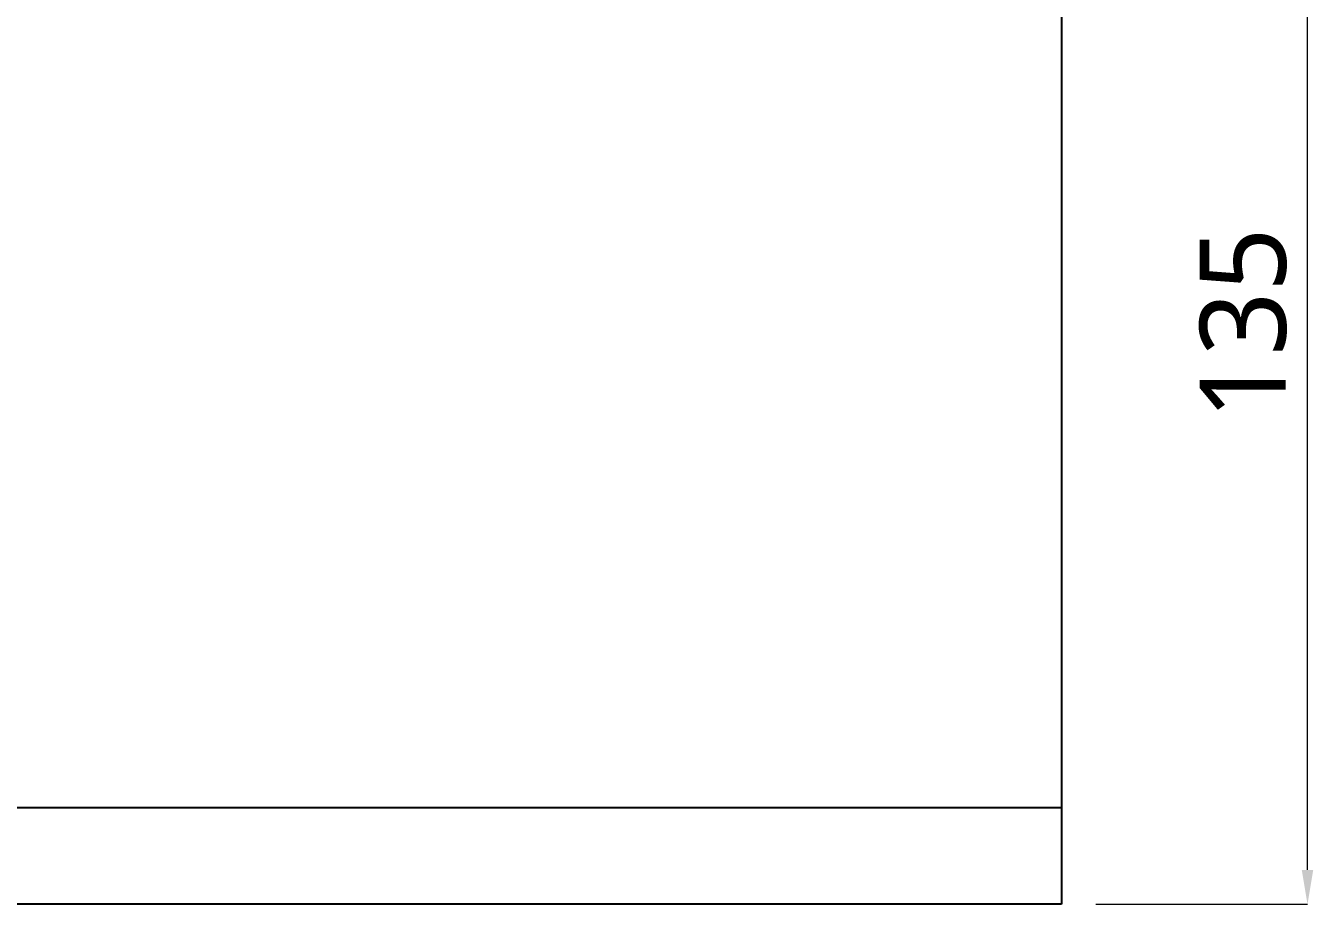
# Model space of a CAD drawing. Extents: x 16296680691 to 16296681387, y -37409617466 to -37409616989.
# Drawn here: x 16296680825.3 to 16296680975, y -37409617210.7 to -37409617108.6 of the extents above; entities that cross this region are included whole.
import ezdxf

# ---------------------------------------------------------------- set-up
doc = ezdxf.new("R2010")
doc.units = 0
doc.header["$LTSCALE"] = 10
doc.header["$MEASUREMENT"] = 0
doc.header["$PDMODE"] = 3
doc.header["$PDSIZE"] = -10
doc.layers.get('0').update_dxf_attribs({"linetype": 'CONTINUOUS'})
doc.layers.get('DEFPOINTS').update_dxf_attribs({"linetype": 'CONTINUOUS'})
doc.styles.add('Daelim Dimension', font='')
doc.styles.get('Daelim Dimension').set_extended_font_data('NanumGothic')
doc.dimstyles.new('DEFAULT', dxfattribs={"dimscale": 2, "dimtxt": 2, "dimasz": 2, "dimexe": 0, "dimexo": 2, "dimgap": 1, "dimtad": 1, "dimdec": 1, "dimzin": 9, "dimdsep": 46, "dimtxsty": 'Daelim Dimension', "dimcen": 0.5, "dimclrd": 252, "dimclre": 252, "dimclrt": 3, "dimadec": 1, "dimazin": 0, "dimtfac": 1, "dimtdec": 1, "dimtix": 1, "dimtmove": 0, "dimatfit": 3, "dimfxl": 1, "dimtolj": 1, "dimtzin": 1, "dimlwd": 9, "dimlwe": 9, "dimarcsym": 0})

# ---------------------------------------------------------------- blocks, each defined once
blk = doc.blocks.new('G$CD948761B')
at = {"color": 7, "linetype": 'Continuous', "lineweight": 25}
for p, q in [((161.6, 118.23), (161.6, 11.2)), ((161.6, 11.2), (1.6, 11.2)), ((161.6, 11.2), (161.6, 0)), ((161.6, 0), (1.6, 0))]:
    blk.add_line(p, q, dxfattribs=at)
blk = doc.blocks.new('*D21')
at = {"color": 5, "lineweight": 9, "transparency": 16777216}
for p, q in [((16296680949.73703, -37409617075.74919), (16296680974.32549, -37409617075.74919)), ((16296680974.32549, -37409617206.74919), (16296680974.32549, -37409617079.74919)), ((16296680949.73703, -37409617210.74919), (16296680974.32549, -37409617210.74919))]:
    blk.add_line(p, q, dxfattribs=at)
at = {"color": 5, "transparency": 16777216}
for points in [[(16296680973.65883, -37409617079.74919), (16296680974.99216, -37409617079.74919), (16296680974.32549, -37409617075.74919)], [(16296680973.65883, -37409617206.74919), (16296680974.99216, -37409617206.74919), (16296680974.32549, -37409617210.74919)]]:
    blk.add_solid(points, dxfattribs=at)
at = {"layer": 'DEFPOINTS', "color": 0, "transparency": 16777216}
for p in [(16296680945.73703, -37409617075.74919), (16296680974.32549, -37409617075.74919), (16296680945.73703, -37409617210.74919)]:
    blk.add_point(p, dxfattribs=at)
at = {"color": 7, "transparency": 16777216, "insert": (16296680966.87484, -37409617143.24918), "char_height": 10, "attachment_point": 5, "rotation": 90, "style": 'Daelim Dimension'}
blk.add_mtext('\\A1;135', dxfattribs=at)

msp = doc.modelspace()

# ---------------------------------------------------------------- block references
msp.add_blockref('G$CD948761B', (16296680784.13702, -37409617210.749184))

# ---------------------------------------------------------------- dimensions: what is measured, and where the dimension line sits
at = {"color": 7}
dim = msp.add_linear_dim(base=(16296680974.325491, -37409617075.749191), p1=(16296680945.73702, -37409617210.749184), p2=(16296680945.73702, -37409617075.749184), angle=90, dimstyle='DEFAULT', override={"dimtxt": 5, "dimclrd": 5, "dimclre": 5, "dimclrt": 7}, dxfattribs=at)
dim.commit()
dim.dimension.update_dxf_attribs({"geometry": '*D21', "text_midpoint": (16296680966.87484, -37409617143.249184)})

doc.saveas('drawing.dxf')
